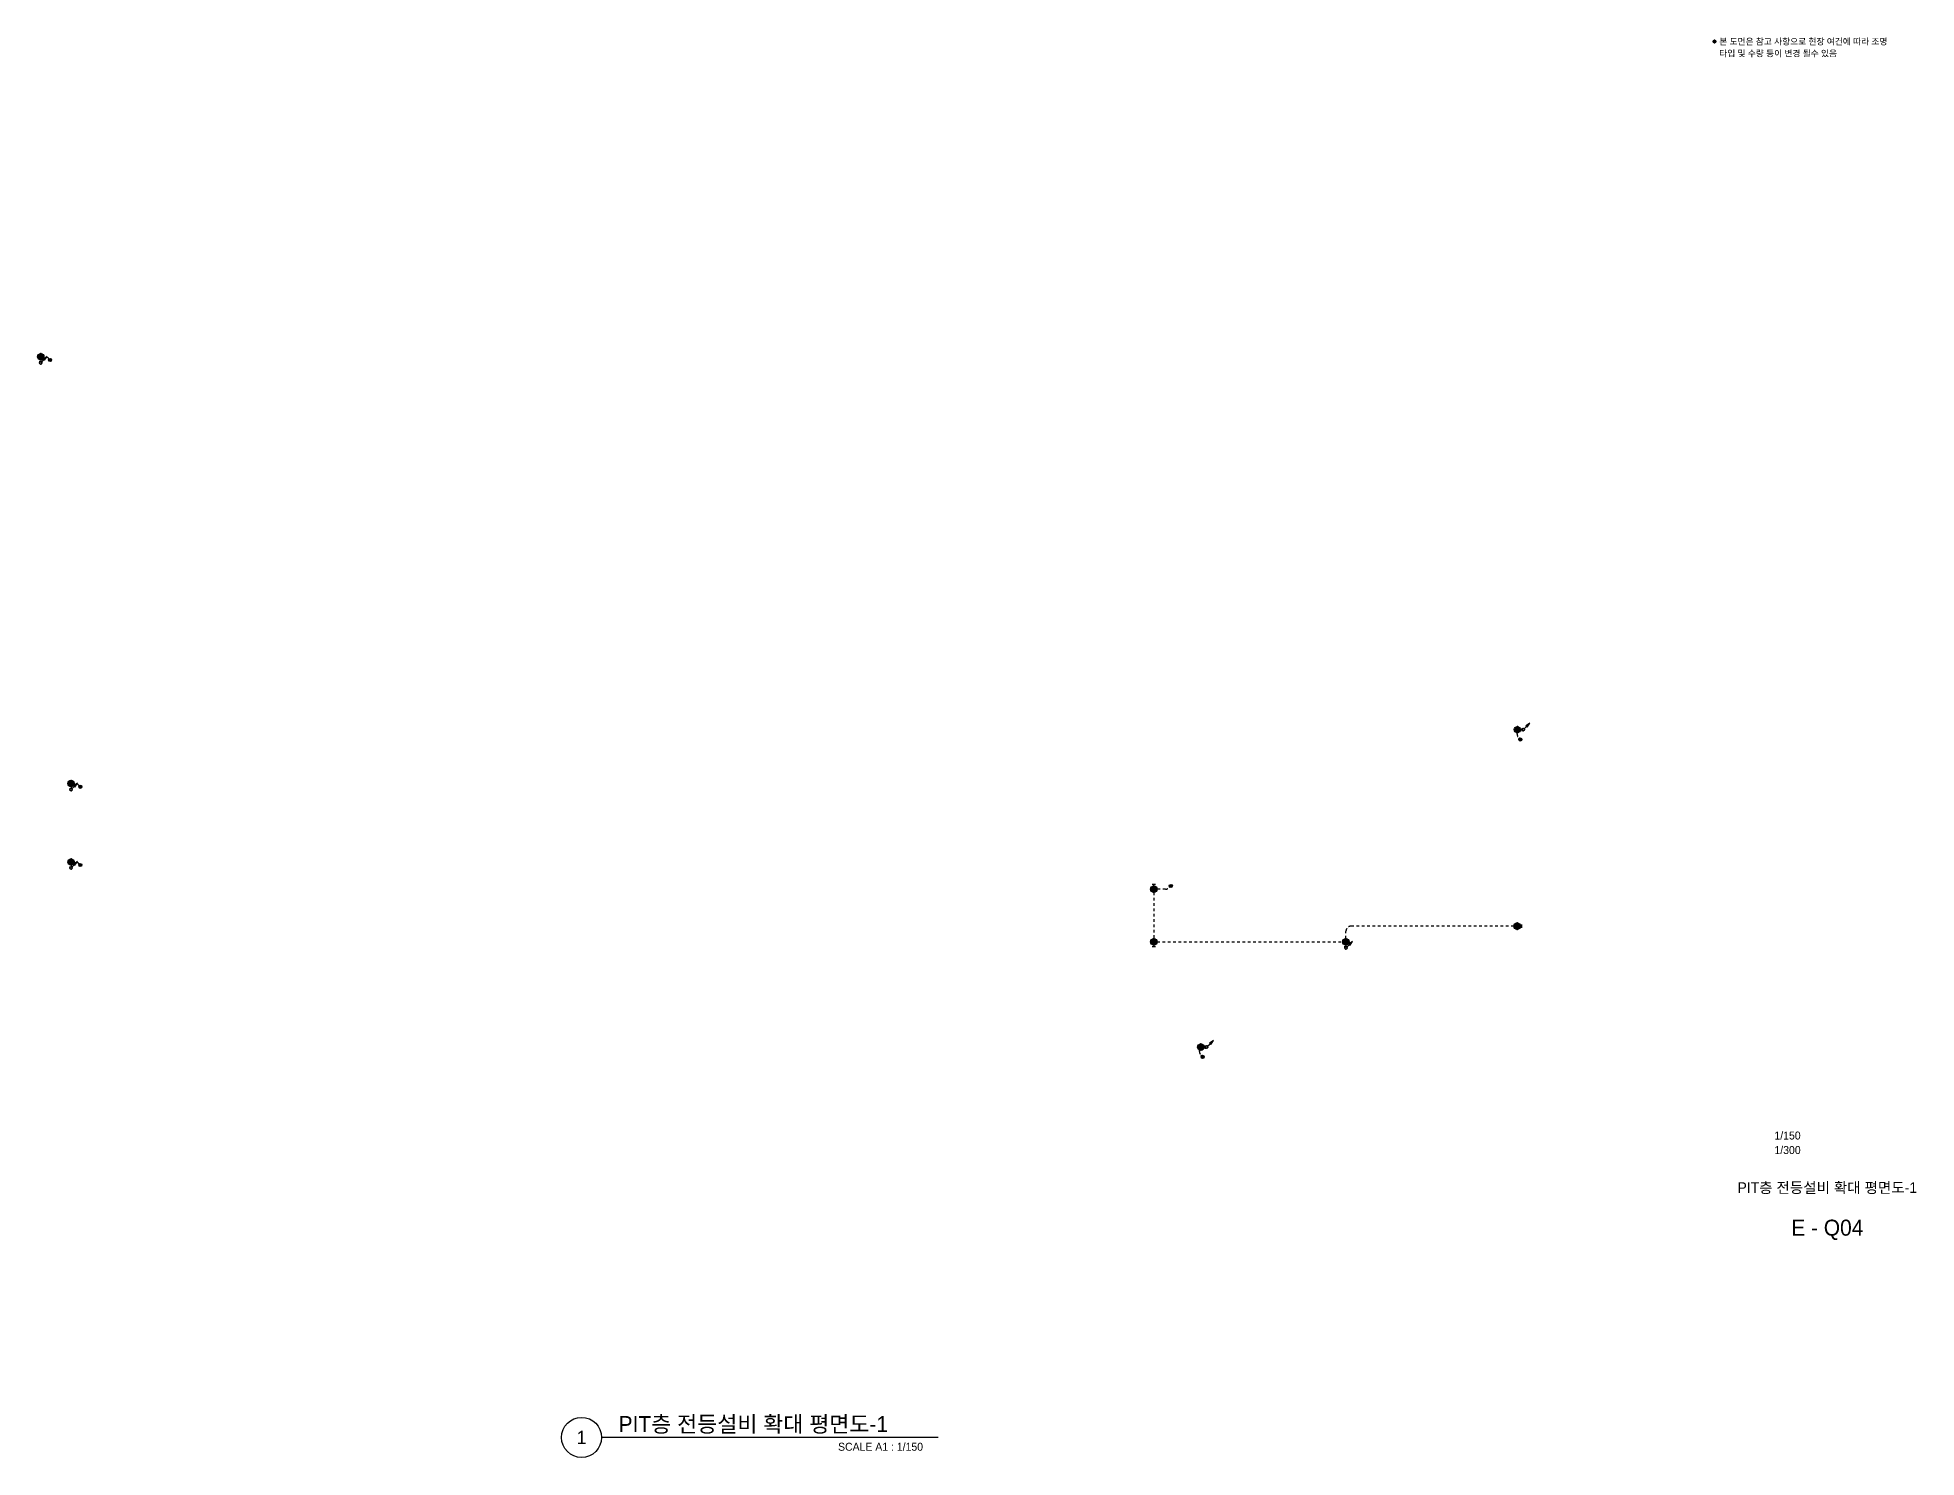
# Model space of a CAD drawing. Header units: millimetres. Extents: x 86947 to 500447, y -530175 to 1059536.
# Drawn here: x 268270 to 373938, y -530175 to -450332 of the extents above; entities that cross this region are included whole.
import ezdxf
from ezdxf.enums import TextEntityAlignment as Align

# ---------------------------------------------------------------- set-up
doc = ezdxf.new("R2010")
doc.units = ezdxf.units.MM
doc.header["$LTSCALE"] = 150
doc.linetypes.add('D1', pattern=[3, 1, -1, 1])
for name, color, linetype in [('------03 Lighting Fixture', 3, 'Continuous'), ('------04 Lighting Switch', 2, 'Continuous'), ('-----20 General Symbol', 3, 'Continuous'), ('-----23 Concealed or Exposed Wire', 4, 'D1'), ('-----30 Text', 2, 'Continuous'), ('-----41 Drawing Title', 2, 'Continuous'), ('-----42 Drawing Number', 2, 'Continuous'), ('-----43 Drawing Scale', 3, 'Continuous')]:
    doc.layers.add(name, color=color, linetype=linetype)
doc.styles.add('ELEC', font='Dotum.ttf')

# ---------------------------------------------------------------- blocks, each defined once
blk = doc.blocks.new('A$C0b6403cb')
at = {"layer": '-----30 Text'}
h = blk.add_hatch(color=256, dxfattribs=at)
edge = h.paths.add_edge_path()
edge.add_arc((-26637, -5011), 160, 0, 360)
h = blk.add_hatch(color=256, dxfattribs=at)
edge = h.paths.add_edge_path()
edge.add_arc((-26637, -5011), 160, 0, 360)
blk.add_circle((-26637, -5011), 160, dxfattribs=at)
blk.add_circle((-26637, -5011), 160, dxfattribs=at)
for p in [(-26796, -5011), (-26796, -5011), (-26637, -4851), (-26637, -4851), (-26637, -5171), (-26637, -5171), (-26477, -5011), (-26477, -5011)]:
    blk.add_point(p, dxfattribs=at)
at = {"layer": '-----30 Text', "style": 'ELEC'}
for s, p in [('본 도면은 참고 사항으로 현장 여건에 따라 조명', (-26101, -5011)), ('타입 및 수량 등이 변경 될수 있음', (-26101, -6345))]:
    blk.add_text(s, height=700, dxfattribs=at).set_placement(p, align=Align.MIDDLE_LEFT)
blk = doc.blocks.new('O01')
blk.add_hatch(color=256).paths.add_polyline_path([(-149, -218), (-218, -149), (-368, -368)])
blk.add_line((-46, -46), (-184, -184))
blk.add_lwpolyline([(-368, -368), (-149, -218), (-218, -149), (-368, -368)])
blk.add_circle((0, 0), 65)
for p in [(-65, 0), (-65, 0), (0, 65), (0, 65), (65, 0), (65, 0), (0, -65), (0, -65)]:
    blk.add_point(p)
blk = doc.blocks.new('*U13')
h = blk.add_hatch(color=256)
edge = h.paths.add_edge_path()
edge.add_arc((0, -75), 75, 0, 360)
blk.add_circle((0, -75), 75)
blk = doc.blocks.new('D06')
for p, q in [((-75, 0), (0, 0)), ((0, -75), (0, 75))]:
    blk.add_line(p, q)
at = {"linetype": 'Continuous'}
blk.add_circle((-225, 0), 150, dxfattribs=at)
for p in [(-375, 0), (-225, 150), (-75, 0), (-225, -150)]:
    blk.add_point(p)
blk = doc.blocks.new('E06')
blk.add_hatch(color=256).paths.add_polyline_path([(-75, 0, 1), (-375, 0, 1)])
blk.add_blockref('D06', (0, 0))

msp = doc.modelspace()

# ---------------------------------------------------------------- linework, layer by layer
at = {"layer": '-----23 Concealed or Exposed Wire'}
for p, q in [((331050, -498400), (331050, -501000)), ((341850, -501000), (341850, -500600)), ((351300, -500300), (342150, -500300)), ((331230, -501180), (341670, -501180))]:
    msp.add_line(p, q, dxfattribs=at)
at = {"layer": '-----23 Concealed or Exposed Wire', "elevation": 0}
for points in [[(268971, -468460), (268879, -468368, 0.1989124), (268666, -468280), (268630, -468280)], [(351660, -489804), (351568, -489712, -0.1989124), (351480, -489500), (351480, -489430)], [(270671, -492460), (270579, -492368, 0.1989124), (270366, -492280), (270330, -492280)], [(333793, -507654), (333700, -507562, -0.1989124), (333613, -507350), (333613, -507267)]]:
    msp.add_lwpolyline(points, format="xyb", dxfattribs=at)
at = {"layer": '-----23 Concealed or Exposed Wire'}
for points in [[(270671, -496860), (270579, -496768, 0.1989124), (270366, -496680), (270330, -496680)], [(332003, -498040), (331911, -498132, -0.1989124), (331699, -498220), (331230, -498220)]]:
    msp.add_lwpolyline(points, format="xyb", dxfattribs=at)
msp.add_arc((342150, -500600), 300, 90, 180, dxfattribs=at)
at = {"layer": '-----41 Drawing Title', "color": 7}
msp.add_line((318911, -529050), (299989, -529050), dxfattribs=at)
msp.add_circle((298864, -529050), 1125, dxfattribs=at)

# ---------------------------------------------------------------- block references
at = {"layer": '------03 Lighting Fixture', "xscale": 1.2, "yscale": 1.2, "zscale": 1.2}
for p, rotation in [((268450, -468550), 270), ((270150, -492550), 270), ((270150, -496963), 270), ((331050, -497950), 89.99999999999999), ((331050, -501450), 270), ((341850, -501450), 270)]:
    msp.add_blockref('E06', p, dxfattribs=dict(at, rotation=rotation))
for p in [(351763, -489250), (351750, -500300), (333963, -507100)]:
    msp.add_blockref('E06', p, dxfattribs=at)
at = {"layer": '------04 Lighting Switch', "xscale": 1.2, "yscale": 1.2, "zscale": 1.2, "rotation": 270}
for p in [(269061, -468460), (351750, -489804), (270761, -492460), (270761, -496860), (332093, -498040), (333883, -507654)]:
    msp.add_blockref('*U13', p, dxfattribs=at)
at = {"layer": '-----20 General Symbol', "rotation": 180}
for p in [(268450, -468628), (351828, -489250), (270150, -492628), (270150, -497028), (341850, -501528), (334028, -507100)]:
    msp.add_blockref('O01', p, dxfattribs=at)
at = {"xscale": 0.5, "yscale": 0.5, "zscale": 0.5}
msp.add_blockref('A$C0b6403cb', (375900, -448050), dxfattribs=at)

# ---------------------------------------------------------------- texts
at = {"layer": '-----41 Drawing Title', "style": 'ELEC'}
msp.add_text('PIT층 전등설비 확대 평면도-1', height=600, dxfattribs=at).set_placement((368925, -515005), align=Align.MIDDLE_CENTER)
at = {"layer": '-----41 Drawing Title', "color": 2, "style": 'ELEC'}
msp.add_text('PIT층 전등설비 확대 평면도-1', height=900, dxfattribs=at).set_placement((300948, -528750))
at = {"layer": '-----41 Drawing Title', "color": 7, "style": 'ELEC'}
msp.add_text('1', height=750, dxfattribs=at).set_placement((298864, -529050), align=Align.MIDDLE)
at = {"layer": '-----41 Drawing Title', "style": 'ELEC'}
msp.add_text('SCALE A1 : 1/150', height=450, dxfattribs=at).set_placement((318069, -529800), align=Align.RIGHT)
at = {"layer": '-----42 Drawing Number', "style": 'ELEC'}
msp.add_text('E - Q04', height=900, dxfattribs=at).set_placement((368925, -517255), align=Align.MIDDLE_CENTER)
at = {"layer": '-----43 Drawing Scale', "style": 'ELEC'}
for s, p in [('1/150', (366690, -512075)), ('1/300', (366690, -512890))]:
    msp.add_text(s, height=450, dxfattribs=at).set_placement(p, align=Align.MIDDLE_CENTER)

doc.saveas('drawing.dxf')
